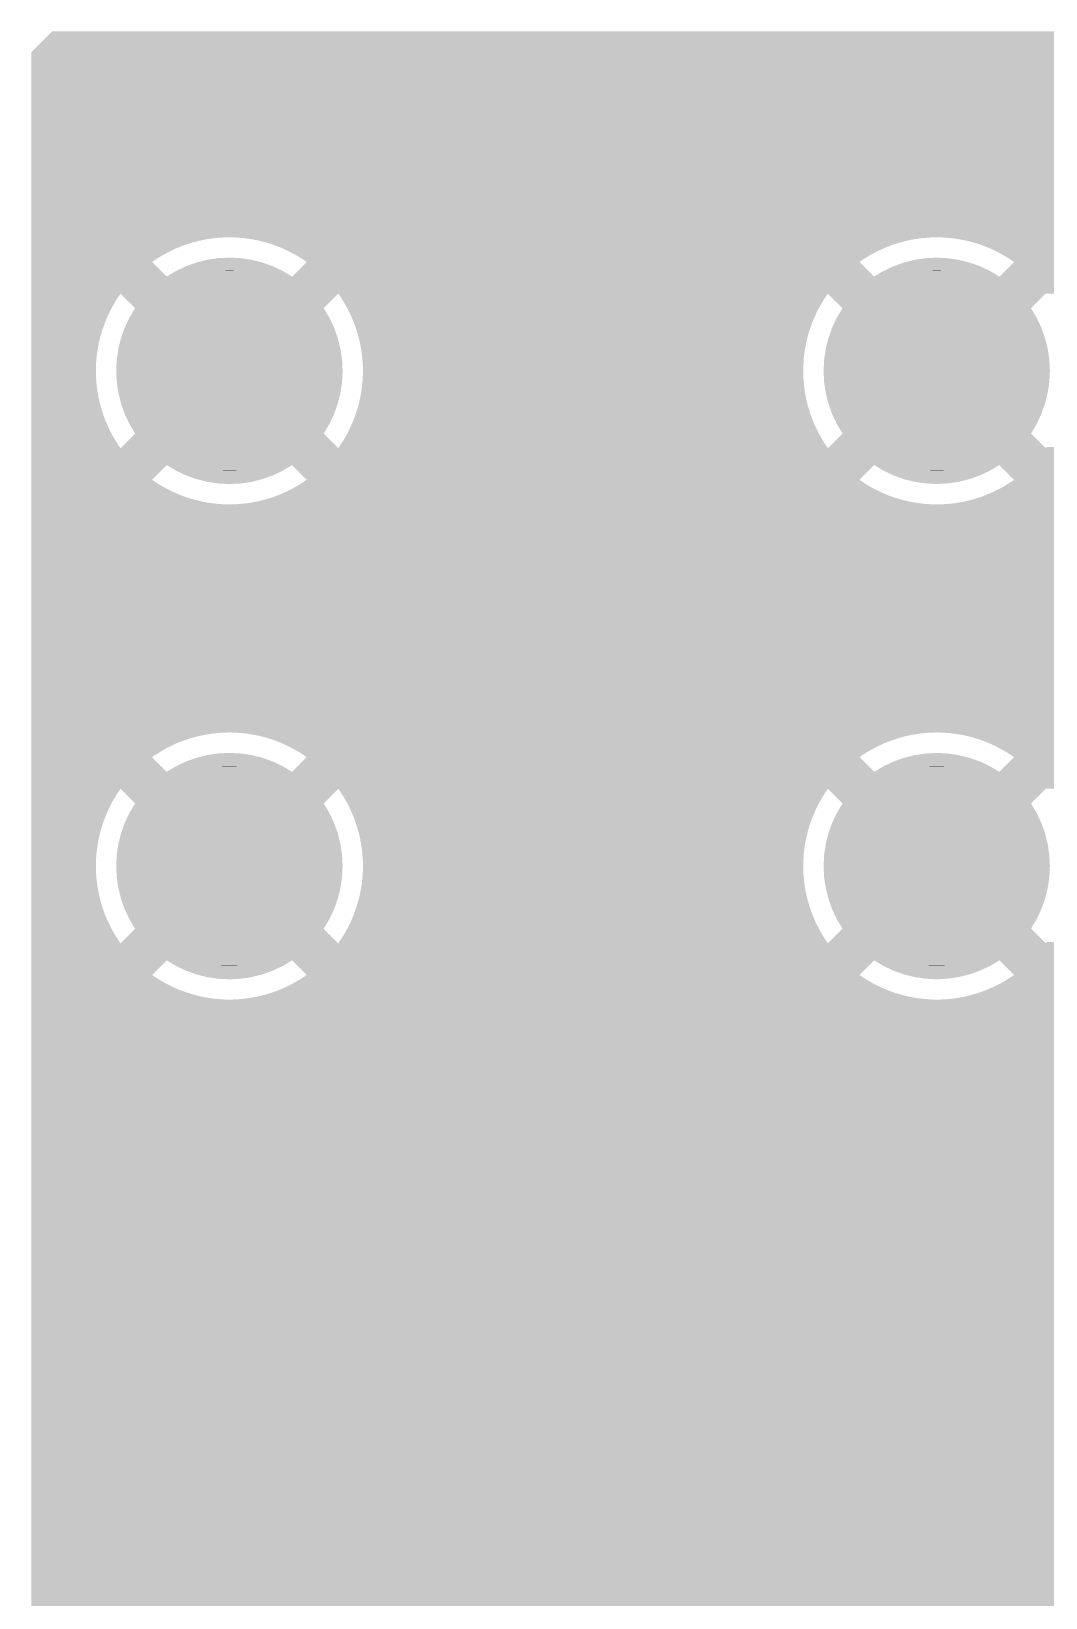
# Model space of a CAD drawing. Extents: x 295 to 953, y 10 to 290.
# Drawn here: x 555.46 to 562.98, y 185.66 to 197.26 of the extents above; entities that cross this region are included whole.
import ezdxf

# ---------------------------------------------------------------- set-up
doc = ezdxf.new("R2010")
doc.units = 0
doc.header["$LTSCALE"] = 5
doc.header["$MEASUREMENT"] = 0
doc.layers.get('0').update_dxf_attribs({"linetype": 'CONTINUOUS', "lineweight": 25})

msp = doc.modelspace()

# ---------------------------------------------------------------- linework, layer by layer
at = {"const_width": 0.838}
for points in [[(556.511, 194.746, 1), (557.35, 194.746, 1)], [(561.75, 194.746, 1), (562.588, 194.746, 1)], [(556.511, 191.078, 1), (557.35, 191.078, 1)], [(561.75, 191.078, 1), (562.588, 191.078, 1)]]:
    msp.add_lwpolyline(points, format="xyb", close=True, dxfattribs=at)
for points in [[(555.464, 197.105), (555.619, 197.26), (568.875, 197.105), (568.875, 197.26)], [(555.619, 197.26), (555.619, 197.26), (568.875, 197.26), (568.874, 197.26)], [(555.464, 197.104), (555.464, 197.105), (568.875, 197.104), (568.875, 197.105)], [(555.464, 195.735), (555.464, 197.104), (568.875, 195.735), (568.875, 197.104)], [(555.464, 195.733), (555.464, 195.735), (556.873, 195.733), (556.93, 195.735)], [(555.464, 195.728), (555.464, 195.733), (556.816, 195.728), (556.873, 195.733)], [(555.464, 195.72), (555.464, 195.728), (556.759, 195.72), (556.816, 195.728)], [(555.464, 195.708), (555.464, 195.72), (556.702, 195.708), (556.759, 195.72)], [(555.464, 195.693), (555.464, 195.708), (556.647, 195.693), (556.702, 195.708)], [(555.464, 195.675), (555.464, 195.693), (556.592, 195.675), (556.647, 195.693)], [(556.965, 195.734), (556.93, 195.735), (562.148, 195.734), (562.169, 195.735)], [(556.982, 195.733), (556.965, 195.734), (562.112, 195.733), (562.148, 195.734)], [(557.023, 195.73), (556.982, 195.733), (562.082, 195.73), (562.112, 195.733)], [(557.042, 195.728), (557.023, 195.73), (562.054, 195.728), (562.082, 195.73)], [(557.08, 195.723), (557.042, 195.728), (562.023, 195.723), (562.054, 195.728)], [(557.1, 195.72), (557.08, 195.723), (561.997, 195.72), (562.023, 195.723)], [(557.136, 195.713), (557.1, 195.72), (561.965, 195.713), (561.997, 195.72)], [(557.157, 195.708), (557.136, 195.713), (561.941, 195.708), (561.965, 195.713)], [(557.192, 195.699), (557.157, 195.708), (561.909, 195.699), (561.941, 195.708)], [(557.213, 195.693), (557.192, 195.699), (561.885, 195.693), (561.909, 195.699)], [(557.247, 195.683), (557.213, 195.693), (561.854, 195.683), (561.885, 195.693)], [(562.204, 195.734), (562.169, 195.735), (567.387, 195.734), (567.408, 195.735)], [(562.22, 195.733), (562.204, 195.734), (567.35, 195.733), (567.387, 195.734)], [(562.261, 195.73), (562.22, 195.733), (567.32, 195.73), (567.35, 195.733)], [(562.281, 195.728), (562.261, 195.73), (567.293, 195.728), (567.32, 195.73)], [(562.318, 195.723), (562.281, 195.728), (567.261, 195.723), (567.293, 195.728)], [(562.339, 195.72), (562.318, 195.723), (567.236, 195.72), (567.261, 195.723)], [(562.375, 195.713), (562.339, 195.72), (567.204, 195.713), (567.236, 195.72)], [(562.396, 195.708), (562.375, 195.713), (567.18, 195.708), (567.204, 195.713)], [(562.431, 195.699), (562.396, 195.708), (567.148, 195.699), (567.18, 195.708)], [(562.452, 195.693), (562.431, 195.699), (567.124, 195.693), (567.148, 195.699)], [(562.486, 195.683), (562.452, 195.693), (567.092, 195.683), (567.124, 195.693)], [(555.464, 195.654), (555.464, 195.675), (556.538, 195.654), (556.592, 195.675)], [(555.464, 195.629), (555.464, 195.654), (556.486, 195.629), (556.538, 195.654)], [(555.464, 195.602), (555.464, 195.629), (556.436, 195.602), (556.486, 195.629)], [(555.464, 195.572), (555.464, 195.602), (556.387, 195.572), (556.436, 195.602)], [(557.268, 195.675), (557.247, 195.683), (561.831, 195.675), (561.854, 195.683)], [(557.301, 195.662), (557.268, 195.675), (561.799, 195.662), (561.831, 195.675)], [(557.322, 195.654), (557.301, 195.662), (561.777, 195.654), (561.799, 195.662)], [(557.354, 195.639), (557.322, 195.654), (561.747, 195.639), (561.777, 195.654)], [(557.374, 195.629), (557.354, 195.639), (561.725, 195.629), (561.747, 195.639)], [(557.405, 195.613), (557.374, 195.629), (561.695, 195.613), (561.725, 195.629)], [(557.425, 195.602), (557.405, 195.613), (561.674, 195.602), (561.695, 195.613)], [(557.455, 195.584), (557.425, 195.602), (561.645, 195.584), (561.674, 195.602)], [(557.474, 195.572), (557.455, 195.584), (561.625, 195.572), (561.645, 195.584)], [(562.507, 195.675), (562.486, 195.683), (567.069, 195.675), (567.092, 195.683)], [(562.54, 195.662), (562.507, 195.675), (567.038, 195.662), (567.069, 195.675)], [(562.56, 195.654), (562.54, 195.662), (567.016, 195.654), (567.038, 195.662)], [(562.593, 195.639), (562.56, 195.654), (566.985, 195.639), (567.016, 195.654)], [(562.613, 195.629), (562.593, 195.639), (566.964, 195.629), (566.985, 195.639)], [(562.644, 195.613), (562.613, 195.629), (566.934, 195.613), (566.964, 195.629)], [(562.663, 195.602), (562.644, 195.613), (566.913, 195.602), (566.934, 195.613)], [(562.694, 195.584), (562.663, 195.602), (566.884, 195.584), (566.913, 195.602)], [(562.712, 195.572), (562.694, 195.584), (566.864, 195.572), (566.884, 195.584)], [(555.464, 195.552), (555.464, 195.572), (556.358, 195.552), (556.387, 195.572)], [(555.464, 195.374), (555.464, 195.552), (556.536, 195.374), (556.358, 195.552)], [(556.719, 195.456), (556.733, 195.461), (557.144, 195.456), (557.126, 195.461)], [(556.733, 195.461), (556.767, 195.469), (557.126, 195.461), (557.095, 195.469)], [(556.767, 195.469), (556.782, 195.472), (557.095, 195.469), (557.077, 195.472)], [(556.782, 195.472), (556.817, 195.478), (557.077, 195.472), (557.046, 195.478)], [(556.817, 195.478), (556.831, 195.481), (557.046, 195.478), (557.027, 195.481)], [(556.831, 195.481), (556.868, 195.484), (557.027, 195.481), (556.997, 195.484)], [(556.868, 195.484), (556.881, 195.486), (556.997, 195.484), (556.974, 195.486)], [(556.881, 195.486), (556.925, 195.487), (556.974, 195.486), (556.947, 195.487)], [(556.925, 195.487), (556.93, 195.487), (556.947, 195.487), (556.93, 195.487)], [(557.325, 195.374), (557.503, 195.552), (561.775, 195.374), (561.597, 195.552)], [(557.503, 195.552), (557.474, 195.572), (561.597, 195.552), (561.625, 195.572)], [(561.957, 195.456), (561.972, 195.461), (562.382, 195.456), (562.365, 195.461)], [(561.972, 195.461), (562.006, 195.469), (562.365, 195.461), (562.334, 195.469)], [(562.006, 195.469), (562.021, 195.472), (562.334, 195.469), (562.316, 195.472)], [(562.021, 195.472), (562.055, 195.478), (562.316, 195.472), (562.285, 195.478)], [(562.055, 195.478), (562.07, 195.481), (562.285, 195.478), (562.266, 195.481)], [(562.07, 195.481), (562.106, 195.484), (562.266, 195.481), (562.236, 195.484)], [(562.106, 195.484), (562.119, 195.486), (562.236, 195.484), (562.212, 195.486)], [(562.119, 195.486), (562.164, 195.487), (562.212, 195.486), (562.186, 195.487)], [(562.164, 195.487), (562.169, 195.487), (562.186, 195.487), (562.169, 195.487)], [(562.563, 195.374), (562.742, 195.552), (567.014, 195.374), (566.836, 195.552)], [(562.742, 195.552), (562.712, 195.572), (566.836, 195.552), (566.864, 195.572)], [(555.464, 195.318), (555.464, 195.374), (568.875, 195.318), (568.875, 195.374)], [(556.536, 195.374), (556.55, 195.383), (557.325, 195.374), (557.31, 195.383)], [(556.55, 195.383), (556.58, 195.399), (557.31, 195.383), (557.282, 195.399)], [(556.58, 195.399), (556.594, 195.407), (557.282, 195.399), (557.266, 195.407)], [(556.594, 195.407), (556.625, 195.421), (557.266, 195.407), (557.237, 195.421)], [(556.625, 195.421), (556.639, 195.428), (557.237, 195.421), (557.221, 195.428)], [(556.639, 195.428), (556.671, 195.44), (557.221, 195.428), (557.191, 195.44)], [(556.671, 195.44), (556.686, 195.446), (557.191, 195.44), (557.174, 195.446)], [(556.686, 195.446), (556.719, 195.456), (557.174, 195.446), (557.144, 195.456)], [(561.775, 195.374), (561.789, 195.383), (562.563, 195.374), (562.549, 195.383)], [(561.789, 195.383), (561.819, 195.399), (562.549, 195.383), (562.52, 195.399)], [(561.819, 195.399), (561.833, 195.407), (562.52, 195.399), (562.505, 195.407)], [(561.833, 195.407), (561.864, 195.421), (562.505, 195.407), (562.476, 195.421)], [(561.864, 195.421), (561.878, 195.428), (562.476, 195.421), (562.459, 195.428)], [(561.878, 195.428), (561.91, 195.44), (562.459, 195.428), (562.43, 195.44)], [(561.91, 195.44), (561.925, 195.446), (562.43, 195.44), (562.413, 195.446)], [(561.925, 195.446), (561.957, 195.456), (562.413, 195.446), (562.382, 195.456)], [(555.464, 195.27), (555.464, 195.318), (556.092, 195.27), (556.124, 195.318)], [(555.464, 195.22), (555.464, 195.27), (556.063, 195.22), (556.092, 195.27)], [(556.302, 195.14), (556.124, 195.318), (557.559, 195.14), (557.737, 195.318)], [(557.744, 195.309), (557.737, 195.318), (561.356, 195.309), (561.363, 195.318)], [(557.769, 195.27), (557.744, 195.309), (561.331, 195.27), (561.356, 195.309)], [(557.775, 195.26), (557.769, 195.27), (561.325, 195.26), (561.331, 195.27)], [(557.798, 195.22), (557.775, 195.26), (561.302, 195.22), (561.325, 195.26)], [(561.541, 195.14), (561.363, 195.318), (562.798, 195.14), (562.976, 195.318)], [(555.464, 195.169), (555.464, 195.22), (556.037, 195.169), (556.063, 195.22)], [(555.464, 195.116), (555.464, 195.169), (556.014, 195.116), (556.037, 195.169)], [(555.464, 195.062), (555.464, 195.116), (555.994, 195.062), (556.014, 195.116)], [(556.285, 195.111), (556.302, 195.14), (557.576, 195.111), (557.559, 195.14)], [(557.804, 195.21), (557.798, 195.22), (561.296, 195.21), (561.302, 195.22)], [(557.824, 195.169), (557.804, 195.21), (561.275, 195.169), (561.296, 195.21)], [(557.829, 195.159), (557.824, 195.169), (561.271, 195.159), (561.275, 195.169)], [(557.847, 195.116), (557.829, 195.159), (561.252, 195.116), (561.271, 195.159)], [(557.852, 195.106), (557.847, 195.116), (561.248, 195.106), (561.252, 195.116)], [(561.524, 195.111), (561.541, 195.14), (562.815, 195.111), (562.798, 195.14)], [(555.464, 195.007), (555.464, 195.062), (555.977, 195.007), (555.994, 195.062)], [(555.464, 194.951), (555.464, 195.007), (555.963, 194.951), (555.977, 195.007)], [(556.225, 194.974), (556.236, 195.006), (557.636, 194.974), (557.625, 195.006)], [(556.236, 195.006), (556.242, 195.021), (557.625, 195.006), (557.619, 195.021)], [(556.242, 195.021), (556.255, 195.052), (557.619, 195.021), (557.606, 195.052)], [(556.255, 195.052), (556.262, 195.067), (557.606, 195.052), (557.599, 195.067)], [(556.262, 195.067), (556.277, 195.097), (557.599, 195.067), (557.583, 195.097)], [(556.277, 195.097), (556.285, 195.111), (557.583, 195.097), (557.576, 195.111)], [(557.867, 195.062), (557.852, 195.106), (561.232, 195.062), (561.248, 195.106)], [(557.871, 195.051), (557.867, 195.062), (561.229, 195.051), (561.232, 195.062)], [(557.884, 195.007), (557.871, 195.051), (561.215, 195.007), (561.229, 195.051)], [(557.887, 194.996), (557.884, 195.007), (561.213, 194.996), (561.215, 195.007)], [(557.898, 194.951), (557.887, 194.996), (561.202, 194.951), (561.213, 194.996)], [(561.464, 194.974), (561.475, 195.006), (562.875, 194.974), (562.863, 195.006)], [(561.475, 195.006), (561.481, 195.021), (562.863, 195.006), (562.858, 195.021)], [(561.481, 195.021), (561.494, 195.052), (562.858, 195.021), (562.844, 195.052)], [(561.494, 195.052), (561.501, 195.067), (562.844, 195.052), (562.838, 195.067)], [(561.501, 195.067), (561.516, 195.097), (562.838, 195.067), (562.822, 195.097)], [(561.516, 195.097), (561.524, 195.111), (562.822, 195.097), (562.815, 195.111)], [(555.464, 194.895), (555.464, 194.951), (555.953, 194.895), (555.963, 194.951)], [(555.464, 194.838), (555.464, 194.895), (555.946, 194.838), (555.953, 194.895)], [(556.201, 194.878), (556.207, 194.91), (557.66, 194.878), (557.653, 194.91)], [(556.207, 194.91), (556.211, 194.927), (557.653, 194.91), (557.65, 194.927)], [(556.211, 194.927), (556.22, 194.959), (557.65, 194.927), (557.641, 194.959)], [(556.22, 194.959), (556.225, 194.974), (557.641, 194.959), (557.636, 194.974)], [(557.9, 194.94), (557.898, 194.951), (561.2, 194.94), (561.202, 194.951)], [(557.908, 194.895), (557.9, 194.94), (561.191, 194.895), (561.2, 194.94)], [(557.91, 194.883), (557.908, 194.895), (561.19, 194.883), (561.191, 194.895)], [(557.915, 194.838), (557.91, 194.883), (561.184, 194.838), (561.19, 194.883)], [(561.44, 194.878), (561.446, 194.91), (562.899, 194.878), (562.892, 194.91)], [(561.446, 194.91), (561.45, 194.927), (562.892, 194.91), (562.889, 194.927)], [(561.45, 194.927), (561.459, 194.959), (562.889, 194.927), (562.879, 194.959)], [(561.459, 194.959), (561.464, 194.974), (562.879, 194.959), (562.875, 194.974)], [(555.464, 194.78), (555.464, 194.838), (555.942, 194.78), (555.946, 194.838)], [(555.464, 194.723), (555.464, 194.78), (555.942, 194.723), (555.942, 194.78)], [(556.189, 194.762), (556.19, 194.779), (557.672, 194.762), (557.672, 194.779)], [(556.19, 194.779), (556.192, 194.812), (557.672, 194.779), (557.669, 194.812)], [(556.192, 194.812), (556.194, 194.828), (557.669, 194.812), (557.668, 194.828)], [(556.194, 194.828), (556.198, 194.862), (557.668, 194.828), (557.663, 194.862)], [(556.198, 194.862), (556.201, 194.878), (557.663, 194.862), (557.66, 194.878)], [(557.916, 194.826), (557.915, 194.838), (561.184, 194.826), (561.184, 194.838)], [(557.919, 194.78), (557.916, 194.826), (561.181, 194.78), (561.184, 194.826)], [(557.919, 194.769), (557.919, 194.78), (561.181, 194.769), (561.181, 194.78)], [(557.919, 194.723), (557.919, 194.769), (561.18, 194.723), (561.181, 194.769)], [(561.428, 194.762), (561.429, 194.779), (562.91, 194.762), (562.91, 194.779)], [(561.429, 194.779), (561.43, 194.812), (562.91, 194.779), (562.908, 194.812)], [(561.43, 194.812), (561.432, 194.828), (562.908, 194.812), (562.906, 194.828)], [(561.432, 194.828), (561.437, 194.862), (562.906, 194.828), (562.902, 194.862)], [(561.437, 194.862), (561.44, 194.878), (562.902, 194.862), (562.899, 194.878)], [(555.464, 194.665), (555.464, 194.723), (555.945, 194.665), (555.942, 194.723)], [(555.464, 194.608), (555.464, 194.665), (555.951, 194.608), (555.945, 194.665)], [(556.189, 194.729), (556.189, 194.762), (557.672, 194.729), (557.672, 194.762)], [(556.189, 194.712), (556.189, 194.729), (557.671, 194.712), (557.672, 194.729)], [(556.192, 194.679), (556.189, 194.712), (557.669, 194.679), (557.671, 194.712)], [(556.193, 194.663), (556.192, 194.679), (557.667, 194.663), (557.669, 194.679)], [(556.198, 194.63), (556.193, 194.663), (557.663, 194.63), (557.667, 194.663)], [(557.91, 194.608), (557.915, 194.654), (561.19, 194.608), (561.185, 194.654)], [(557.915, 194.654), (557.916, 194.665), (561.185, 194.654), (561.183, 194.665)], [(557.916, 194.665), (557.919, 194.711), (561.183, 194.665), (561.181, 194.711)], [(557.919, 194.711), (557.919, 194.723), (561.181, 194.711), (561.18, 194.723)], [(561.428, 194.729), (561.428, 194.762), (562.911, 194.729), (562.91, 194.762)], [(561.428, 194.712), (561.428, 194.729), (562.91, 194.712), (562.911, 194.729)], [(561.431, 194.679), (561.428, 194.712), (562.908, 194.679), (562.91, 194.712)], [(561.432, 194.663), (561.431, 194.679), (562.906, 194.663), (562.908, 194.679)], [(561.437, 194.63), (561.432, 194.663), (562.902, 194.63), (562.906, 194.663)], [(555.464, 194.551), (555.464, 194.608), (555.961, 194.551), (555.951, 194.608)], [(555.464, 194.495), (555.464, 194.551), (555.974, 194.495), (555.961, 194.551)], [(556.201, 194.613), (556.198, 194.63), (557.66, 194.613), (557.663, 194.63)], [(556.208, 194.581), (556.201, 194.613), (557.654, 194.581), (557.66, 194.613)], [(556.211, 194.565), (556.208, 194.581), (557.649, 194.565), (557.654, 194.581)], [(556.22, 194.532), (556.211, 194.565), (557.641, 194.532), (557.649, 194.565)], [(556.225, 194.517), (556.22, 194.532), (557.636, 194.517), (557.641, 194.532)], [(557.887, 194.495), (557.898, 194.54), (561.212, 194.495), (561.202, 194.54)], [(557.898, 194.54), (557.9, 194.551), (561.202, 194.54), (561.199, 194.551)], [(557.9, 194.551), (557.908, 194.596), (561.199, 194.551), (561.192, 194.596)], [(557.908, 194.596), (557.91, 194.608), (561.192, 194.596), (561.19, 194.608)], [(561.439, 194.613), (561.437, 194.63), (562.899, 194.613), (562.902, 194.63)], [(561.446, 194.581), (561.439, 194.613), (562.892, 194.581), (562.899, 194.613)], [(561.45, 194.565), (561.446, 194.581), (562.888, 194.565), (562.892, 194.581)], [(561.459, 194.532), (561.45, 194.565), (562.88, 194.532), (562.888, 194.565)], [(561.464, 194.517), (561.459, 194.532), (562.874, 194.517), (562.88, 194.532)], [(555.464, 194.44), (555.464, 194.495), (555.99, 194.44), (555.974, 194.495)], [(555.464, 194.386), (555.464, 194.44), (556.009, 194.386), (555.99, 194.44)], [(556.236, 194.485), (556.225, 194.517), (557.625, 194.485), (557.636, 194.517)], [(556.242, 194.47), (556.236, 194.485), (557.619, 194.47), (557.625, 194.485)], [(556.255, 194.439), (556.242, 194.47), (557.606, 194.439), (557.619, 194.47)], [(556.262, 194.424), (556.255, 194.439), (557.599, 194.424), (557.606, 194.439)], [(556.277, 194.394), (556.262, 194.424), (557.584, 194.394), (557.599, 194.424)], [(557.851, 194.386), (557.867, 194.429), (561.248, 194.386), (561.233, 194.429)], [(557.867, 194.429), (557.871, 194.44), (561.233, 194.429), (561.229, 194.44)], [(557.871, 194.44), (557.884, 194.484), (561.229, 194.44), (561.216, 194.484)], [(557.884, 194.484), (557.887, 194.495), (561.216, 194.484), (561.212, 194.495)], [(561.475, 194.485), (561.464, 194.517), (562.864, 194.485), (562.874, 194.517)], [(561.481, 194.47), (561.475, 194.485), (562.857, 194.47), (562.864, 194.485)], [(561.494, 194.439), (561.481, 194.47), (562.845, 194.439), (562.857, 194.47)], [(561.501, 194.424), (561.494, 194.439), (562.837, 194.424), (562.845, 194.439)], [(561.516, 194.394), (561.501, 194.424), (562.823, 194.394), (562.837, 194.424)], [(555.464, 194.333), (555.464, 194.386), (556.032, 194.333), (556.009, 194.386)], [(555.464, 194.281), (555.464, 194.333), (556.057, 194.281), (556.032, 194.333)], [(556.124, 194.173), (556.302, 194.351), (557.737, 194.173), (557.559, 194.351)], [(556.285, 194.38), (556.277, 194.394), (557.575, 194.38), (557.584, 194.394)], [(556.302, 194.351), (556.285, 194.38), (557.559, 194.351), (557.575, 194.38)], [(557.803, 194.281), (557.824, 194.322), (561.296, 194.281), (561.276, 194.322)], [(557.824, 194.322), (557.829, 194.333), (561.276, 194.322), (561.271, 194.333)], [(557.829, 194.333), (557.847, 194.375), (561.271, 194.333), (561.253, 194.375)], [(557.847, 194.375), (557.851, 194.386), (561.253, 194.375), (561.248, 194.386)], [(561.363, 194.173), (561.541, 194.351), (562.976, 194.173), (562.798, 194.351)], [(561.524, 194.38), (561.516, 194.394), (562.814, 194.38), (562.823, 194.394)], [(561.541, 194.351), (561.524, 194.38), (562.798, 194.351), (562.814, 194.38)], [(555.464, 194.231), (555.464, 194.281), (556.086, 194.231), (556.057, 194.281)], [(555.464, 194.183), (555.464, 194.231), (556.117, 194.183), (556.086, 194.231)], [(557.743, 194.183), (557.769, 194.221), (561.356, 194.183), (561.331, 194.221)], [(557.769, 194.221), (557.775, 194.231), (561.331, 194.221), (561.325, 194.231)], [(557.775, 194.231), (557.798, 194.271), (561.325, 194.231), (561.302, 194.271)], [(557.798, 194.271), (557.803, 194.281), (561.302, 194.271), (561.296, 194.281)], [(555.464, 194.173), (555.464, 194.183), (556.124, 194.173), (556.117, 194.183)], [(555.464, 194.117), (555.464, 194.173), (568.875, 194.117), (568.875, 194.173)], [(555.464, 193.939), (555.464, 194.117), (556.358, 193.939), (556.536, 194.117)], [(556.551, 194.109), (556.536, 194.117), (557.31, 194.109), (557.325, 194.117)], [(556.579, 194.092), (556.551, 194.109), (557.281, 194.092), (557.31, 194.109)], [(556.595, 194.084), (556.579, 194.092), (557.267, 194.084), (557.281, 194.092)], [(556.624, 194.07), (556.595, 194.084), (557.236, 194.07), (557.267, 194.084)], [(556.64, 194.063), (556.624, 194.07), (557.222, 194.063), (557.236, 194.07)], [(557.503, 193.939), (557.325, 194.117), (561.597, 193.939), (561.775, 194.117)], [(557.737, 194.173), (557.743, 194.183), (561.363, 194.173), (561.356, 194.183)], [(561.79, 194.109), (561.775, 194.117), (562.549, 194.109), (562.563, 194.117)], [(561.818, 194.092), (561.79, 194.109), (562.52, 194.092), (562.549, 194.109)], [(561.834, 194.084), (561.818, 194.092), (562.506, 194.084), (562.52, 194.092)], [(561.863, 194.07), (561.834, 194.084), (562.475, 194.07), (562.506, 194.084)], [(561.879, 194.063), (561.863, 194.07), (562.46, 194.063), (562.475, 194.07)], [(562.742, 193.939), (562.563, 194.117), (566.836, 193.939), (567.014, 194.117)], [(562.976, 194.173), (562.982, 194.183), (566.601, 194.173), (566.595, 194.183)], [(556.67, 194.051), (556.64, 194.063), (557.19, 194.051), (557.222, 194.063)], [(556.687, 194.045), (556.67, 194.051), (557.175, 194.045), (557.19, 194.051)], [(556.717, 194.035), (556.687, 194.045), (557.142, 194.035), (557.175, 194.045)], [(556.735, 194.03), (556.717, 194.035), (557.128, 194.03), (557.142, 194.035)], [(556.766, 194.022), (556.735, 194.03), (557.094, 194.022), (557.128, 194.03)], [(556.784, 194.019), (556.766, 194.022), (557.079, 194.019), (557.094, 194.022)], [(556.815, 194.013), (556.784, 194.019), (557.044, 194.013), (557.079, 194.019)], [(556.834, 194.01), (556.815, 194.013), (557.03, 194.01), (557.044, 194.013)], [(556.864, 194.007), (556.834, 194.01), (556.993, 194.007), (557.03, 194.01)], [(556.887, 194.005), (556.864, 194.007), (556.98, 194.005), (556.993, 194.007)], [(556.914, 194.004), (556.887, 194.005), (556.936, 194.004), (556.98, 194.005)], [(556.93, 194.004), (556.914, 194.004), (556.93, 194.004), (556.936, 194.004)], [(561.909, 194.051), (561.879, 194.063), (562.429, 194.051), (562.46, 194.063)], [(561.926, 194.045), (561.909, 194.051), (562.414, 194.045), (562.429, 194.051)], [(561.956, 194.035), (561.926, 194.045), (562.381, 194.035), (562.414, 194.045)], [(561.974, 194.03), (561.956, 194.035), (562.366, 194.03), (562.381, 194.035)], [(562.004, 194.022), (561.974, 194.03), (562.333, 194.022), (562.366, 194.03)], [(562.023, 194.019), (562.004, 194.022), (562.318, 194.019), (562.333, 194.022)], [(562.053, 194.013), (562.023, 194.019), (562.283, 194.013), (562.318, 194.019)], [(562.073, 194.01), (562.053, 194.013), (562.269, 194.01), (562.283, 194.013)], [(562.103, 194.007), (562.073, 194.01), (562.232, 194.007), (562.269, 194.01)], [(562.126, 194.005), (562.103, 194.007), (562.219, 194.005), (562.232, 194.007)], [(562.153, 194.004), (562.126, 194.005), (562.175, 194.004), (562.219, 194.005)], [(562.169, 194.004), (562.153, 194.004), (562.169, 194.004), (562.175, 194.004)], [(555.464, 193.907), (555.464, 193.939), (556.406, 193.907), (556.358, 193.939)], [(555.464, 193.878), (555.464, 193.907), (556.456, 193.878), (556.406, 193.907)], [(555.464, 193.852), (555.464, 193.878), (556.507, 193.852), (556.456, 193.878)], [(555.464, 193.829), (555.464, 193.852), (556.56, 193.829), (556.507, 193.852)], [(557.301, 193.829), (557.343, 193.847), (561.798, 193.829), (561.757, 193.847)], [(557.343, 193.847), (557.353, 193.852), (561.757, 193.847), (561.746, 193.852)], [(557.353, 193.852), (557.395, 193.872), (561.746, 193.852), (561.705, 193.872)], [(557.395, 193.872), (557.405, 193.878), (561.705, 193.872), (561.694, 193.878)], [(557.405, 193.878), (557.445, 193.901), (561.694, 193.878), (561.655, 193.901)], [(557.445, 193.901), (557.455, 193.907), (561.655, 193.901), (561.645, 193.907)], [(557.455, 193.907), (557.493, 193.932), (561.645, 193.907), (561.607, 193.932)], [(557.493, 193.932), (557.503, 193.939), (561.607, 193.932), (561.597, 193.939)], [(562.539, 193.829), (562.582, 193.847), (567.037, 193.829), (566.996, 193.847)], [(562.582, 193.847), (562.592, 193.852), (566.996, 193.847), (566.984, 193.852)], [(562.592, 193.852), (562.634, 193.872), (566.984, 193.852), (566.944, 193.872)], [(562.634, 193.872), (562.644, 193.878), (566.944, 193.872), (566.933, 193.878)], [(562.644, 193.878), (562.684, 193.901), (566.933, 193.878), (566.894, 193.901)], [(562.684, 193.901), (562.693, 193.907), (566.894, 193.901), (566.883, 193.907)], [(562.693, 193.907), (562.732, 193.932), (566.883, 193.907), (566.846, 193.932)], [(562.732, 193.932), (562.742, 193.939), (566.846, 193.932), (566.836, 193.939)], [(555.464, 193.809), (555.464, 193.829), (556.614, 193.809), (556.56, 193.829)], [(555.464, 193.792), (555.464, 193.809), (556.669, 193.792), (556.614, 193.809)], [(555.464, 193.778), (555.464, 193.792), (556.725, 193.778), (556.669, 193.792)], [(555.464, 193.768), (555.464, 193.778), (556.781, 193.768), (556.725, 193.778)], [(555.464, 193.761), (555.464, 193.768), (556.838, 193.761), (556.781, 193.768)], [(555.464, 193.757), (555.464, 193.761), (556.896, 193.757), (556.838, 193.761)], [(555.464, 192.068), (555.464, 193.757), (568.875, 192.068), (568.875, 193.757)], [(555.464, 193.757), (555.464, 193.757), (556.953, 193.757), (556.896, 193.757)], [(556.953, 193.757), (556.96, 193.757), (562.192, 193.757), (562.135, 193.757)], [(556.96, 193.757), (557.011, 193.76), (562.135, 193.757), (562.093, 193.76)], [(557.011, 193.76), (557.02, 193.761), (562.093, 193.76), (562.077, 193.761)], [(557.02, 193.761), (557.068, 193.766), (562.077, 193.761), (562.034, 193.766)], [(557.068, 193.766), (557.078, 193.768), (562.034, 193.766), (562.02, 193.768)], [(557.078, 193.768), (557.125, 193.776), (562.02, 193.768), (561.976, 193.776)], [(557.125, 193.776), (557.135, 193.778), (561.976, 193.776), (561.963, 193.778)], [(557.135, 193.778), (557.181, 193.789), (561.963, 193.778), (561.92, 193.789)], [(557.181, 193.789), (557.191, 193.792), (561.92, 193.789), (561.907, 193.792)], [(557.191, 193.792), (557.236, 193.805), (561.907, 193.792), (561.864, 193.805)], [(557.236, 193.805), (557.247, 193.809), (561.864, 193.805), (561.852, 193.809)], [(557.247, 193.809), (557.29, 193.824), (561.852, 193.809), (561.81, 193.824)], [(557.29, 193.824), (557.301, 193.829), (561.81, 193.824), (561.798, 193.829)], [(562.192, 193.757), (562.199, 193.757), (567.431, 193.757), (567.373, 193.757)], [(562.199, 193.757), (562.25, 193.76), (567.373, 193.757), (567.332, 193.76)], [(562.25, 193.76), (562.259, 193.761), (567.332, 193.76), (567.316, 193.761)], [(562.259, 193.761), (562.307, 193.766), (567.316, 193.761), (567.272, 193.766)], [(562.307, 193.766), (562.317, 193.768), (567.272, 193.766), (567.259, 193.768)], [(562.317, 193.768), (562.364, 193.776), (567.259, 193.768), (567.215, 193.776)], [(562.364, 193.776), (562.374, 193.778), (567.215, 193.776), (567.202, 193.778)], [(562.374, 193.778), (562.42, 193.789), (567.202, 193.778), (567.159, 193.789)], [(562.42, 193.789), (562.43, 193.792), (567.159, 193.789), (567.146, 193.792)], [(562.43, 193.792), (562.475, 193.805), (567.146, 193.792), (567.103, 193.805)], [(562.475, 193.805), (562.485, 193.809), (567.103, 193.805), (567.091, 193.809)], [(562.485, 193.809), (562.529, 193.824), (567.091, 193.809), (567.049, 193.824)], [(562.529, 193.824), (562.539, 193.829), (567.049, 193.824), (567.037, 193.829)], [(555.464, 192.066), (555.464, 192.068), (556.873, 192.066), (556.93, 192.068)], [(555.464, 192.061), (555.464, 192.066), (556.816, 192.061), (556.873, 192.066)], [(555.464, 192.052), (555.464, 192.061), (556.759, 192.052), (556.816, 192.061)], [(555.464, 192.041), (555.464, 192.052), (556.702, 192.041), (556.759, 192.052)], [(555.464, 192.026), (555.464, 192.041), (556.647, 192.026), (556.702, 192.041)], [(555.464, 192.008), (555.464, 192.026), (556.592, 192.008), (556.647, 192.026)], [(555.464, 191.987), (555.464, 192.008), (556.538, 191.987), (556.592, 192.008)], [(555.464, 191.962), (555.464, 191.987), (556.486, 191.962), (556.538, 191.987)], [(556.965, 192.067), (556.93, 192.068), (562.148, 192.067), (562.169, 192.068)], [(556.982, 192.066), (556.965, 192.067), (562.112, 192.066), (562.148, 192.067)], [(557.023, 192.063), (556.982, 192.066), (562.082, 192.063), (562.112, 192.066)], [(557.042, 192.061), (557.023, 192.063), (562.054, 192.061), (562.082, 192.063)], [(557.08, 192.056), (557.042, 192.061), (562.023, 192.056), (562.054, 192.061)], [(557.1, 192.052), (557.08, 192.056), (561.997, 192.052), (562.023, 192.056)], [(557.136, 192.046), (557.1, 192.052), (561.965, 192.046), (561.997, 192.052)], [(557.157, 192.041), (557.136, 192.046), (561.941, 192.041), (561.965, 192.046)], [(557.192, 192.032), (557.157, 192.041), (561.909, 192.032), (561.941, 192.041)], [(557.213, 192.026), (557.192, 192.032), (561.885, 192.026), (561.909, 192.032)], [(557.247, 192.015), (557.213, 192.026), (561.854, 192.015), (561.885, 192.026)], [(557.268, 192.008), (557.247, 192.015), (561.831, 192.008), (561.854, 192.015)], [(557.301, 191.995), (557.268, 192.008), (561.799, 191.995), (561.831, 192.008)], [(557.322, 191.987), (557.301, 191.995), (561.777, 191.987), (561.799, 191.995)], [(557.354, 191.972), (557.322, 191.987), (561.747, 191.972), (561.777, 191.987)], [(562.204, 192.067), (562.169, 192.068), (567.387, 192.067), (567.408, 192.068)], [(562.22, 192.066), (562.204, 192.067), (567.35, 192.066), (567.387, 192.067)], [(562.261, 192.063), (562.22, 192.066), (567.32, 192.063), (567.35, 192.066)], [(562.281, 192.061), (562.261, 192.063), (567.293, 192.061), (567.32, 192.063)], [(562.318, 192.056), (562.281, 192.061), (567.261, 192.056), (567.293, 192.061)], [(562.339, 192.052), (562.318, 192.056), (567.236, 192.052), (567.261, 192.056)], [(562.375, 192.046), (562.339, 192.052), (567.204, 192.046), (567.236, 192.052)], [(562.396, 192.041), (562.375, 192.046), (567.18, 192.041), (567.204, 192.046)], [(562.431, 192.032), (562.396, 192.041), (567.148, 192.032), (567.18, 192.041)], [(562.452, 192.026), (562.431, 192.032), (567.124, 192.026), (567.148, 192.032)], [(562.486, 192.015), (562.452, 192.026), (567.092, 192.015), (567.124, 192.026)], [(562.507, 192.008), (562.486, 192.015), (567.069, 192.008), (567.092, 192.015)], [(562.54, 191.995), (562.507, 192.008), (567.038, 191.995), (567.069, 192.008)], [(562.56, 191.987), (562.54, 191.995), (567.016, 191.987), (567.038, 191.995)], [(562.593, 191.972), (562.56, 191.987), (566.985, 191.972), (567.016, 191.987)], [(555.464, 191.935), (555.464, 191.962), (556.436, 191.935), (556.486, 191.962)], [(555.464, 191.905), (555.464, 191.935), (556.387, 191.905), (556.436, 191.935)], [(555.464, 191.885), (555.464, 191.905), (556.358, 191.885), (556.387, 191.905)], [(555.464, 191.707), (555.464, 191.885), (556.536, 191.707), (556.358, 191.885)], [(557.325, 191.707), (557.503, 191.885), (561.775, 191.707), (561.597, 191.885)], [(557.374, 191.962), (557.354, 191.972), (561.725, 191.962), (561.747, 191.972)], [(557.405, 191.946), (557.374, 191.962), (561.695, 191.946), (561.725, 191.962)], [(557.425, 191.935), (557.405, 191.946), (561.674, 191.935), (561.695, 191.946)], [(557.455, 191.917), (557.425, 191.935), (561.645, 191.917), (561.674, 191.935)], [(557.474, 191.905), (557.455, 191.917), (561.625, 191.905), (561.645, 191.917)], [(557.503, 191.885), (557.474, 191.905), (561.597, 191.885), (561.625, 191.905)], [(562.563, 191.707), (562.742, 191.885), (567.014, 191.707), (566.836, 191.885)], [(562.613, 191.962), (562.593, 191.972), (566.964, 191.962), (566.985, 191.972)], [(562.644, 191.946), (562.613, 191.962), (566.934, 191.946), (566.964, 191.962)], [(562.663, 191.935), (562.644, 191.946), (566.913, 191.935), (566.934, 191.946)], [(562.694, 191.917), (562.663, 191.935), (566.884, 191.917), (566.913, 191.935)], [(562.712, 191.905), (562.694, 191.917), (566.864, 191.905), (566.884, 191.917)], [(562.742, 191.885), (562.712, 191.905), (566.836, 191.885), (566.864, 191.905)], [(556.594, 191.74), (556.625, 191.754), (557.266, 191.74), (557.237, 191.754)], [(556.625, 191.754), (556.639, 191.761), (557.237, 191.754), (557.221, 191.761)], [(556.639, 191.761), (556.671, 191.773), (557.221, 191.761), (557.191, 191.773)], [(556.671, 191.773), (556.686, 191.779), (557.191, 191.773), (557.174, 191.779)], [(556.686, 191.779), (556.719, 191.789), (557.174, 191.779), (557.144, 191.789)], [(556.719, 191.789), (556.733, 191.794), (557.144, 191.789), (557.126, 191.794)], [(556.733, 191.794), (556.767, 191.802), (557.126, 191.794), (557.095, 191.802)], [(556.767, 191.802), (556.782, 191.805), (557.095, 191.802), (557.077, 191.805)], [(556.782, 191.805), (556.817, 191.811), (557.077, 191.805), (557.046, 191.811)], [(556.817, 191.811), (556.831, 191.814), (557.046, 191.811), (557.027, 191.814)], [(556.831, 191.814), (556.868, 191.817), (557.027, 191.814), (556.997, 191.817)], [(556.868, 191.817), (556.881, 191.819), (556.997, 191.817), (556.974, 191.819)], [(556.881, 191.819), (556.925, 191.82), (556.974, 191.819), (556.947, 191.82)], [(556.925, 191.82), (556.93, 191.82), (556.947, 191.82), (556.93, 191.82)], [(561.833, 191.74), (561.864, 191.754), (562.505, 191.74), (562.476, 191.754)], [(561.864, 191.754), (561.878, 191.761), (562.476, 191.754), (562.459, 191.761)], [(561.878, 191.761), (561.91, 191.773), (562.459, 191.761), (562.43, 191.773)], [(561.91, 191.773), (561.925, 191.779), (562.43, 191.773), (562.413, 191.779)], [(561.925, 191.779), (561.957, 191.789), (562.413, 191.779), (562.382, 191.789)], [(561.957, 191.789), (561.972, 191.794), (562.382, 191.789), (562.365, 191.794)], [(561.972, 191.794), (562.006, 191.802), (562.365, 191.794), (562.334, 191.802)], [(562.006, 191.802), (562.021, 191.805), (562.334, 191.802), (562.316, 191.805)], [(562.021, 191.805), (562.055, 191.811), (562.316, 191.805), (562.285, 191.811)], [(562.055, 191.811), (562.07, 191.814), (562.285, 191.811), (562.266, 191.814)], [(562.07, 191.814), (562.106, 191.817), (562.266, 191.814), (562.236, 191.817)], [(562.106, 191.817), (562.119, 191.819), (562.236, 191.817), (562.212, 191.819)], [(562.119, 191.819), (562.164, 191.82), (562.212, 191.819), (562.186, 191.82)], [(562.164, 191.82), (562.169, 191.82), (562.186, 191.82), (562.169, 191.82)], [(555.464, 191.651), (555.464, 191.707), (568.875, 191.651), (568.875, 191.707)], [(555.464, 191.603), (555.464, 191.651), (556.092, 191.603), (556.124, 191.651)], [(556.302, 191.473), (556.124, 191.651), (557.559, 191.473), (557.737, 191.651)], [(556.536, 191.707), (556.55, 191.716), (557.325, 191.707), (557.31, 191.716)], [(556.55, 191.716), (556.58, 191.732), (557.31, 191.716), (557.282, 191.732)], [(556.58, 191.732), (556.594, 191.74), (557.282, 191.732), (557.266, 191.74)], [(557.744, 191.641), (557.737, 191.651), (561.356, 191.641), (561.363, 191.651)], [(557.769, 191.603), (557.744, 191.641), (561.331, 191.603), (561.356, 191.641)], [(561.541, 191.473), (561.363, 191.651), (562.798, 191.473), (562.976, 191.651)], [(561.775, 191.707), (561.789, 191.716), (562.563, 191.707), (562.549, 191.716)], [(561.789, 191.716), (561.819, 191.732), (562.549, 191.716), (562.52, 191.732)], [(561.819, 191.732), (561.833, 191.74), (562.52, 191.732), (562.505, 191.74)], [(555.464, 191.553), (555.464, 191.603), (556.063, 191.553), (556.092, 191.603)], [(555.464, 191.502), (555.464, 191.553), (556.037, 191.502), (556.063, 191.553)], [(557.775, 191.593), (557.769, 191.603), (561.325, 191.593), (561.331, 191.603)], [(557.798, 191.553), (557.775, 191.593), (561.302, 191.553), (561.325, 191.593)], [(557.804, 191.543), (557.798, 191.553), (561.296, 191.543), (561.302, 191.553)], [(557.824, 191.502), (557.804, 191.543), (561.275, 191.502), (561.296, 191.543)], [(555.464, 191.449), (555.464, 191.502), (556.014, 191.449), (556.037, 191.502)], [(555.464, 191.395), (555.464, 191.449), (555.994, 191.395), (556.014, 191.449)], [(556.262, 191.4), (556.277, 191.43), (557.599, 191.4), (557.583, 191.43)], [(556.277, 191.43), (556.285, 191.444), (557.583, 191.43), (557.576, 191.444)], [(556.285, 191.444), (556.302, 191.473), (557.576, 191.444), (557.559, 191.473)], [(557.829, 191.491), (557.824, 191.502), (561.271, 191.491), (561.275, 191.502)], [(557.847, 191.449), (557.829, 191.491), (561.252, 191.449), (561.271, 191.491)], [(557.852, 191.438), (557.847, 191.449), (561.248, 191.438), (561.252, 191.449)], [(557.867, 191.395), (557.852, 191.438), (561.232, 191.395), (561.248, 191.438)], [(561.501, 191.4), (561.516, 191.43), (562.838, 191.4), (562.822, 191.43)], [(561.516, 191.43), (561.524, 191.444), (562.822, 191.43), (562.815, 191.444)], [(561.524, 191.444), (561.541, 191.473), (562.815, 191.444), (562.798, 191.473)], [(555.464, 191.34), (555.464, 191.395), (555.977, 191.34), (555.994, 191.395)], [(555.464, 191.284), (555.464, 191.34), (555.963, 191.284), (555.977, 191.34)], [(555.464, 191.228), (555.464, 191.284), (555.953, 191.228), (555.963, 191.284)], [(556.211, 191.259), (556.22, 191.292), (557.65, 191.259), (557.641, 191.292)], [(556.22, 191.292), (556.225, 191.307), (557.641, 191.292), (557.636, 191.307)], [(556.225, 191.307), (556.236, 191.339), (557.636, 191.307), (557.625, 191.339)], [(556.236, 191.339), (556.242, 191.354), (557.625, 191.339), (557.619, 191.354)], [(556.242, 191.354), (556.255, 191.385), (557.619, 191.354), (557.606, 191.385)], [(556.255, 191.385), (556.262, 191.4), (557.606, 191.385), (557.599, 191.4)], [(557.871, 191.384), (557.867, 191.395), (561.229, 191.384), (561.232, 191.395)], [(557.884, 191.34), (557.871, 191.384), (561.215, 191.34), (561.229, 191.384)], [(557.887, 191.329), (557.884, 191.34), (561.213, 191.329), (561.215, 191.34)], [(557.898, 191.284), (557.887, 191.329), (561.202, 191.284), (561.213, 191.329)], [(557.9, 191.273), (557.898, 191.284), (561.2, 191.273), (561.202, 191.284)], [(561.45, 191.259), (561.459, 191.292), (562.889, 191.259), (562.879, 191.292)], [(561.459, 191.292), (561.464, 191.307), (562.879, 191.292), (562.875, 191.307)], [(561.464, 191.307), (561.475, 191.339), (562.875, 191.307), (562.863, 191.339)], [(561.475, 191.339), (561.481, 191.354), (562.863, 191.339), (562.858, 191.354)], [(561.481, 191.354), (561.494, 191.385), (562.858, 191.354), (562.844, 191.385)], [(561.494, 191.385), (561.501, 191.4), (562.844, 191.385), (562.838, 191.4)], [(555.464, 191.171), (555.464, 191.228), (555.946, 191.171), (555.953, 191.228)], [(555.464, 191.113), (555.464, 191.171), (555.942, 191.113), (555.946, 191.171)], [(556.194, 191.161), (556.198, 191.194), (557.668, 191.161), (557.663, 191.194)], [(556.198, 191.194), (556.201, 191.211), (557.663, 191.194), (557.66, 191.211)], [(556.201, 191.211), (556.207, 191.243), (557.66, 191.211), (557.653, 191.243)], [(556.207, 191.243), (556.211, 191.259), (557.653, 191.243), (557.65, 191.259)], [(557.908, 191.228), (557.9, 191.273), (561.191, 191.228), (561.2, 191.273)], [(557.91, 191.216), (557.908, 191.228), (561.19, 191.216), (561.191, 191.228)], [(557.915, 191.171), (557.91, 191.216), (561.184, 191.171), (561.19, 191.216)], [(557.916, 191.159), (557.915, 191.171), (561.184, 191.159), (561.184, 191.171)], [(561.432, 191.161), (561.437, 191.194), (562.906, 191.161), (562.902, 191.194)], [(561.437, 191.194), (561.44, 191.211), (562.902, 191.194), (562.899, 191.211)], [(561.44, 191.211), (561.446, 191.243), (562.899, 191.211), (562.892, 191.243)], [(561.446, 191.243), (561.45, 191.259), (562.892, 191.243), (562.889, 191.259)], [(555.464, 191.055), (555.464, 191.113), (555.942, 191.055), (555.942, 191.113)], [(555.464, 190.998), (555.464, 191.055), (555.945, 190.998), (555.942, 191.055)], [(556.189, 191.095), (556.19, 191.112), (557.672, 191.095), (557.672, 191.112)], [(556.189, 191.062), (556.189, 191.095), (557.672, 191.062), (557.672, 191.095)], [(556.189, 191.045), (556.189, 191.062), (557.671, 191.045), (557.672, 191.062)], [(556.19, 191.112), (556.192, 191.145), (557.672, 191.112), (557.669, 191.145)], [(556.192, 191.145), (556.194, 191.161), (557.669, 191.145), (557.668, 191.161)], [(557.919, 191.113), (557.916, 191.159), (561.181, 191.113), (561.184, 191.159)], [(557.919, 191.101), (557.919, 191.113), (561.181, 191.101), (561.181, 191.113)], [(557.919, 191.055), (557.919, 191.101), (561.18, 191.055), (561.181, 191.101)], [(557.919, 191.044), (557.919, 191.055), (561.181, 191.044), (561.18, 191.055)], [(561.428, 191.095), (561.429, 191.112), (562.91, 191.095), (562.91, 191.112)], [(561.428, 191.062), (561.428, 191.095), (562.911, 191.062), (562.91, 191.095)], [(561.428, 191.045), (561.428, 191.062), (562.91, 191.045), (562.911, 191.062)], [(561.429, 191.112), (561.43, 191.145), (562.91, 191.112), (562.908, 191.145)], [(561.43, 191.145), (561.432, 191.161), (562.908, 191.145), (562.906, 191.161)], [(555.464, 190.941), (555.464, 190.998), (555.951, 190.941), (555.945, 190.998)], [(555.464, 190.884), (555.464, 190.941), (555.961, 190.884), (555.951, 190.941)], [(556.192, 191.012), (556.189, 191.045), (557.669, 191.012), (557.671, 191.045)], [(556.193, 190.996), (556.192, 191.012), (557.667, 190.996), (557.669, 191.012)], [(556.198, 190.963), (556.193, 190.996), (557.663, 190.963), (557.667, 190.996)], [(556.201, 190.946), (556.198, 190.963), (557.66, 190.946), (557.663, 190.963)], [(556.208, 190.914), (556.201, 190.946), (557.654, 190.914), (557.66, 190.946)], [(557.908, 190.929), (557.91, 190.941), (561.192, 190.929), (561.19, 190.941)], [(557.91, 190.941), (557.915, 190.986), (561.19, 190.941), (561.185, 190.986)], [(557.915, 190.986), (557.916, 190.998), (561.185, 190.986), (561.183, 190.998)], [(557.916, 190.998), (557.919, 191.044), (561.183, 190.998), (561.181, 191.044)], [(561.431, 191.012), (561.428, 191.045), (562.908, 191.012), (562.91, 191.045)], [(561.432, 190.996), (561.431, 191.012), (562.906, 190.996), (562.908, 191.012)], [(561.437, 190.963), (561.432, 190.996), (562.902, 190.963), (562.906, 190.996)], [(561.439, 190.946), (561.437, 190.963), (562.899, 190.946), (562.902, 190.963)], [(561.446, 190.914), (561.439, 190.946), (562.892, 190.914), (562.899, 190.946)], [(555.464, 190.828), (555.464, 190.884), (555.974, 190.828), (555.961, 190.884)], [(555.464, 190.773), (555.464, 190.828), (555.99, 190.773), (555.974, 190.828)], [(556.211, 190.897), (556.208, 190.914), (557.649, 190.897), (557.654, 190.914)], [(556.22, 190.865), (556.211, 190.897), (557.641, 190.865), (557.649, 190.897)], [(556.225, 190.85), (556.22, 190.865), (557.636, 190.85), (557.641, 190.865)], [(556.236, 190.818), (556.225, 190.85), (557.625, 190.818), (557.636, 190.85)], [(557.884, 190.817), (557.887, 190.828), (561.216, 190.817), (561.212, 190.828)], [(557.887, 190.828), (557.898, 190.873), (561.212, 190.828), (561.202, 190.873)], [(557.898, 190.873), (557.9, 190.884), (561.202, 190.873), (561.199, 190.884)], [(557.9, 190.884), (557.908, 190.929), (561.199, 190.884), (561.192, 190.929)], [(561.45, 190.897), (561.446, 190.914), (562.888, 190.897), (562.892, 190.914)], [(561.459, 190.865), (561.45, 190.897), (562.88, 190.865), (562.888, 190.897)], [(561.464, 190.85), (561.459, 190.865), (562.874, 190.85), (562.88, 190.865)], [(561.475, 190.818), (561.464, 190.85), (562.864, 190.818), (562.874, 190.85)], [(555.464, 190.718), (555.464, 190.773), (556.009, 190.718), (555.99, 190.773)], [(555.464, 190.665), (555.464, 190.718), (556.032, 190.665), (556.009, 190.718)], [(556.242, 190.803), (556.236, 190.818), (557.619, 190.803), (557.625, 190.818)], [(556.255, 190.772), (556.242, 190.803), (557.606, 190.772), (557.619, 190.803)], [(556.262, 190.757), (556.255, 190.772), (557.599, 190.757), (557.606, 190.772)], [(556.277, 190.727), (556.262, 190.757), (557.584, 190.727), (557.599, 190.757)], [(556.285, 190.713), (556.277, 190.727), (557.575, 190.713), (557.584, 190.727)], [(556.302, 190.684), (556.285, 190.713), (557.559, 190.684), (557.575, 190.713)], [(557.829, 190.665), (557.847, 190.708), (561.271, 190.665), (561.253, 190.708)], [(557.847, 190.708), (557.851, 190.718), (561.253, 190.708), (561.248, 190.718)], [(557.851, 190.718), (557.867, 190.762), (561.248, 190.718), (561.233, 190.762)], [(557.867, 190.762), (557.871, 190.773), (561.233, 190.762), (561.229, 190.773)], [(557.871, 190.773), (557.884, 190.817), (561.229, 190.773), (561.216, 190.817)], [(561.481, 190.803), (561.475, 190.818), (562.857, 190.803), (562.864, 190.818)], [(561.494, 190.772), (561.481, 190.803), (562.845, 190.772), (562.857, 190.803)], [(561.501, 190.757), (561.494, 190.772), (562.837, 190.757), (562.845, 190.772)], [(561.516, 190.727), (561.501, 190.757), (562.823, 190.727), (562.837, 190.757)], [(561.524, 190.713), (561.516, 190.727), (562.814, 190.713), (562.823, 190.727)], [(561.541, 190.684), (561.524, 190.713), (562.798, 190.684), (562.814, 190.713)], [(555.464, 190.614), (555.464, 190.665), (556.057, 190.614), (556.032, 190.665)], [(555.464, 190.564), (555.464, 190.614), (556.086, 190.564), (556.057, 190.614)], [(556.124, 190.506), (556.302, 190.684), (557.737, 190.506), (557.559, 190.684)], [(557.775, 190.564), (557.798, 190.604), (561.325, 190.564), (561.302, 190.604)], [(557.798, 190.604), (557.803, 190.614), (561.302, 190.604), (561.296, 190.614)], [(557.803, 190.614), (557.824, 190.655), (561.296, 190.614), (561.276, 190.655)], [(557.824, 190.655), (557.829, 190.665), (561.276, 190.655), (561.271, 190.665)], [(561.363, 190.506), (561.541, 190.684), (562.976, 190.506), (562.798, 190.684)], [(555.464, 190.516), (555.464, 190.564), (556.117, 190.516), (556.086, 190.564)], [(555.464, 190.506), (555.464, 190.516), (556.124, 190.506), (556.117, 190.516)], [(555.464, 190.45), (555.464, 190.506), (568.875, 190.45), (568.875, 190.506)], [(557.737, 190.506), (557.743, 190.516), (561.363, 190.506), (561.356, 190.516)], [(557.743, 190.516), (557.769, 190.554), (561.356, 190.516), (561.331, 190.554)], [(557.769, 190.554), (557.775, 190.564), (561.331, 190.554), (561.325, 190.564)], [(562.976, 190.506), (562.982, 190.516), (566.601, 190.506), (566.595, 190.516)], [(555.464, 190.272), (555.464, 190.45), (556.358, 190.272), (556.536, 190.45)], [(556.551, 190.441), (556.536, 190.45), (557.31, 190.441), (557.325, 190.45)], [(556.579, 190.425), (556.551, 190.441), (557.281, 190.425), (557.31, 190.441)], [(556.595, 190.417), (556.579, 190.425), (557.267, 190.417), (557.281, 190.425)], [(556.624, 190.403), (556.595, 190.417), (557.236, 190.403), (557.267, 190.417)], [(556.64, 190.396), (556.624, 190.403), (557.222, 190.396), (557.236, 190.403)], [(556.67, 190.384), (556.64, 190.396), (557.19, 190.384), (557.222, 190.396)], [(556.687, 190.378), (556.67, 190.384), (557.175, 190.378), (557.19, 190.384)], [(556.717, 190.368), (556.687, 190.378), (557.142, 190.368), (557.175, 190.378)], [(556.735, 190.363), (556.717, 190.368), (557.128, 190.363), (557.142, 190.368)], [(556.766, 190.355), (556.735, 190.363), (557.094, 190.355), (557.128, 190.363)], [(557.503, 190.272), (557.325, 190.45), (561.597, 190.272), (561.775, 190.45)], [(561.79, 190.441), (561.775, 190.45), (562.549, 190.441), (562.563, 190.45)], [(561.818, 190.425), (561.79, 190.441), (562.52, 190.425), (562.549, 190.441)], [(561.834, 190.417), (561.818, 190.425), (562.506, 190.417), (562.52, 190.425)], [(561.863, 190.403), (561.834, 190.417), (562.475, 190.403), (562.506, 190.417)], [(561.879, 190.396), (561.863, 190.403), (562.46, 190.396), (562.475, 190.403)], [(561.909, 190.384), (561.879, 190.396), (562.429, 190.384), (562.46, 190.396)], [(561.926, 190.378), (561.909, 190.384), (562.414, 190.378), (562.429, 190.384)], [(561.956, 190.368), (561.926, 190.378), (562.381, 190.368), (562.414, 190.378)], [(561.974, 190.363), (561.956, 190.368), (562.366, 190.363), (562.381, 190.368)], [(562.004, 190.355), (561.974, 190.363), (562.333, 190.355), (562.366, 190.363)], [(562.742, 190.272), (562.563, 190.45), (566.836, 190.272), (567.014, 190.45)], [(555.464, 190.24), (555.464, 190.272), (556.406, 190.24), (556.358, 190.272)], [(556.784, 190.352), (556.766, 190.355), (557.079, 190.352), (557.094, 190.355)], [(556.815, 190.346), (556.784, 190.352), (557.044, 190.346), (557.079, 190.352)], [(556.834, 190.343), (556.815, 190.346), (557.03, 190.343), (557.044, 190.346)], [(556.864, 190.34), (556.834, 190.343), (556.993, 190.34), (557.03, 190.343)], [(556.887, 190.338), (556.864, 190.34), (556.98, 190.338), (556.993, 190.34)], [(556.914, 190.337), (556.887, 190.338), (556.936, 190.337), (556.98, 190.338)], [(556.93, 190.337), (556.914, 190.337), (556.93, 190.337), (556.936, 190.337)], [(557.455, 190.24), (557.493, 190.265), (561.645, 190.24), (561.607, 190.265)], [(557.493, 190.265), (557.503, 190.272), (561.607, 190.265), (561.597, 190.272)], [(562.023, 190.352), (562.004, 190.355), (562.318, 190.352), (562.333, 190.355)], [(562.053, 190.346), (562.023, 190.352), (562.283, 190.346), (562.318, 190.352)], [(562.073, 190.343), (562.053, 190.346), (562.269, 190.343), (562.283, 190.346)], [(562.103, 190.34), (562.073, 190.343), (562.232, 190.34), (562.269, 190.343)], [(562.126, 190.338), (562.103, 190.34), (562.219, 190.338), (562.232, 190.34)], [(562.153, 190.337), (562.126, 190.338), (562.175, 190.337), (562.219, 190.338)], [(562.169, 190.337), (562.153, 190.337), (562.169, 190.337), (562.175, 190.337)], [(562.693, 190.24), (562.732, 190.265), (566.883, 190.24), (566.846, 190.265)], [(562.732, 190.265), (562.742, 190.272), (566.846, 190.265), (566.836, 190.272)], [(555.464, 190.211), (555.464, 190.24), (556.456, 190.211), (556.406, 190.24)], [(555.464, 190.185), (555.464, 190.211), (556.507, 190.185), (556.456, 190.211)], [(555.464, 190.162), (555.464, 190.185), (556.56, 190.162), (556.507, 190.185)], [(555.464, 190.142), (555.464, 190.162), (556.614, 190.142), (556.56, 190.162)], [(555.464, 190.125), (555.464, 190.142), (556.669, 190.125), (556.614, 190.142)], [(555.464, 190.111), (555.464, 190.125), (556.725, 190.111), (556.669, 190.125)], [(557.181, 190.122), (557.191, 190.125), (561.92, 190.122), (561.907, 190.125)], [(557.191, 190.125), (557.236, 190.138), (561.907, 190.125), (561.864, 190.138)], [(557.236, 190.138), (557.247, 190.142), (561.864, 190.138), (561.852, 190.142)], [(557.247, 190.142), (557.29, 190.157), (561.852, 190.142), (561.81, 190.157)], [(557.29, 190.157), (557.301, 190.162), (561.81, 190.157), (561.798, 190.162)], [(557.301, 190.162), (557.343, 190.18), (561.798, 190.162), (561.757, 190.18)], [(557.343, 190.18), (557.353, 190.185), (561.757, 190.18), (561.746, 190.185)], [(557.353, 190.185), (557.395, 190.205), (561.746, 190.185), (561.705, 190.205)], [(557.395, 190.205), (557.405, 190.211), (561.705, 190.205), (561.694, 190.211)], [(557.405, 190.211), (557.445, 190.234), (561.694, 190.211), (561.655, 190.234)], [(557.445, 190.234), (557.455, 190.24), (561.655, 190.234), (561.645, 190.24)], [(562.42, 190.122), (562.43, 190.125), (567.159, 190.122), (567.146, 190.125)], [(562.43, 190.125), (562.475, 190.138), (567.146, 190.125), (567.103, 190.138)], [(562.475, 190.138), (562.485, 190.142), (567.103, 190.138), (567.091, 190.142)], [(562.485, 190.142), (562.529, 190.157), (567.091, 190.142), (567.049, 190.157)], [(562.529, 190.157), (562.539, 190.162), (567.049, 190.157), (567.037, 190.162)], [(562.539, 190.162), (562.582, 190.18), (567.037, 190.162), (566.996, 190.18)], [(562.582, 190.18), (562.592, 190.185), (566.996, 190.18), (566.984, 190.185)], [(562.592, 190.185), (562.634, 190.205), (566.984, 190.185), (566.944, 190.205)], [(562.634, 190.205), (562.644, 190.211), (566.944, 190.205), (566.933, 190.211)], [(562.644, 190.211), (562.684, 190.234), (566.933, 190.211), (566.894, 190.234)], [(562.684, 190.234), (562.693, 190.24), (566.894, 190.234), (566.883, 190.24)], [(555.464, 190.101), (555.464, 190.111), (556.781, 190.101), (556.725, 190.111)], [(555.464, 190.094), (555.464, 190.101), (556.838, 190.094), (556.781, 190.101)], [(555.464, 190.09), (555.464, 190.094), (556.896, 190.09), (556.838, 190.094)], [(555.464, 182.802), (555.464, 190.09), (568.875, 182.802), (568.875, 190.09)], [(555.464, 190.09), (555.464, 190.09), (556.953, 190.09), (556.896, 190.09)], [(556.953, 190.09), (556.96, 190.09), (562.192, 190.09), (562.135, 190.09)], [(556.96, 190.09), (557.011, 190.093), (562.135, 190.09), (562.093, 190.093)], [(557.011, 190.093), (557.02, 190.094), (562.093, 190.093), (562.077, 190.094)], [(557.02, 190.094), (557.068, 190.099), (562.077, 190.094), (562.034, 190.099)], [(557.068, 190.099), (557.078, 190.101), (562.034, 190.099), (562.02, 190.101)], [(557.078, 190.101), (557.125, 190.109), (562.02, 190.101), (561.976, 190.109)], [(557.125, 190.109), (557.135, 190.111), (561.976, 190.109), (561.963, 190.111)], [(557.135, 190.111), (557.181, 190.122), (561.963, 190.111), (561.92, 190.122)], [(562.192, 190.09), (562.199, 190.09), (567.431, 190.09), (567.373, 190.09)], [(562.199, 190.09), (562.25, 190.093), (567.373, 190.09), (567.332, 190.093)], [(562.25, 190.093), (562.259, 190.094), (567.332, 190.093), (567.316, 190.094)], [(562.259, 190.094), (562.307, 190.099), (567.316, 190.094), (567.272, 190.099)], [(562.307, 190.099), (562.317, 190.101), (567.272, 190.099), (567.259, 190.101)], [(562.317, 190.101), (562.364, 190.109), (567.259, 190.101), (567.215, 190.109)], [(562.364, 190.109), (562.374, 190.111), (567.215, 190.109), (567.202, 190.111)], [(562.374, 190.111), (562.42, 190.122), (567.202, 190.111), (567.159, 190.122)]]:
    msp.add_solid(points)

doc.saveas('drawing.dxf')
